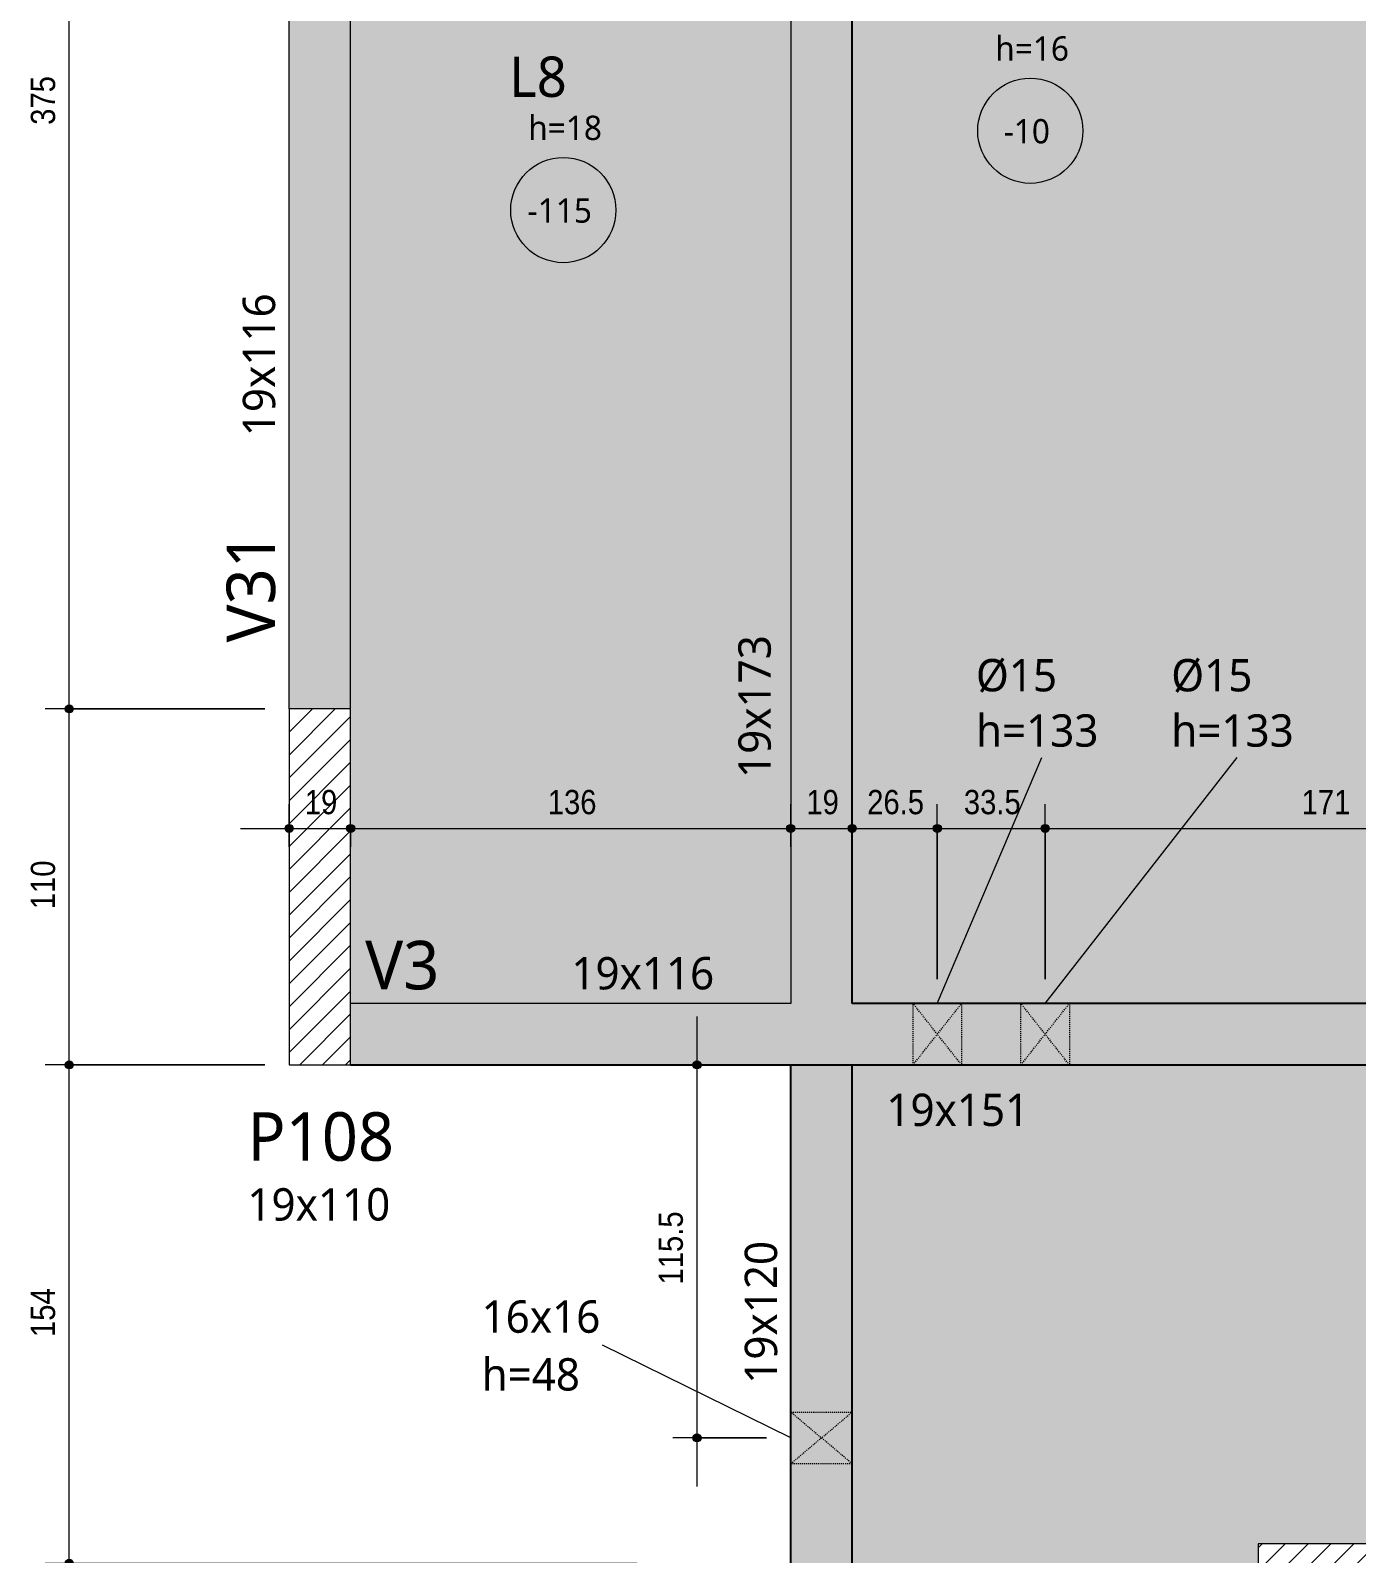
# Model space of a CAD drawing. Header units: centimetres. Extents: x -2136 to 34701, y -1430 to 84208.
# Drawn here: x -2041.4 to -1631.6, y 676.8 to 1147.4 of the extents above; entities that cross this region are included whole.
import ezdxf

# ---------------------------------------------------------------- set-up
doc = ezdxf.new("R2010")
doc.units = ezdxf.units.CM
doc.linetypes.add('Hidden', pattern=[0.714375, 0.47625, -0.238125])
doc.linetypes.add('Traço', pattern=[0.635, 0.3175, -0.3175])
for name, color, linetype, lineweight in [('A-ANNO-DIMS', 7, 'Continuous', 9), ('A-ANNO-DIMS-50', 7, 'Continuous', 9), ('A-DETL', 7, 'Continuous', 18), ('A-DETL-GENF', 7, 'Continuous', 18), ('A-DETL-THIN', 7, 'Continuous', 18), ('A-FLOR', 7, 'Continuous', 18), ('A-FLOR-IDEN', 7, 'Continuous', 9), ('A-GENM', 7, 'Continuous', 18), ('A-GENM-HDLN', 7, 'Traço', 18), ('A-GENM-IDEN', 7, 'Continuous', 9), ('S-BEAM', 7, 'Continuous', 18), ('S-BEAM-IDEN', 7, 'Continuous', 9), ('S-COLS-IDEN', 7, 'Continuous', 9)]:
    doc.layers.add(name, color=color, linetype=linetype, lineweight=lineweight)
doc.styles.add('Fira Sans_2', font='FiraSans-Regular.ttf', dxfattribs={"width": 0.9, "height": 7.5})
doc.styles.add('Gadugi', font='gadugi.ttf', dxfattribs={"height": 15})
doc.styles.add('Gadugi_1', font='gadugi.ttf', dxfattribs={"height": 10})
doc.styles.add('Gadugi_3', font='gadugi.ttf', dxfattribs={"height": 7.5})
doc.styles.add('Gadugi_4', font='gadugi.ttf', dxfattribs={"height": 12.5})
doc.dimstyles.new('PED_R80_1_5mm_ACIMA_As_ESQ__R00', dxfattribs={"dimscale": 30.48, "dimtxt": 10.229846, "dimasz": 0.328084, "dimexe": 0.246063, "dimexo": 0.246063, "dimgap": 0.049213, "dimtad": 1, "dimdec": 1, "dimrnd": 0.5, "dimdsep": 46, "dimtxsty": 'Fira Sans_2', "dimblk1": 'DOTSMALL', "dimblk2": 'DOTSMALL', "dimsah": 1, "dimcen": 0.09, "dimdle": 0.492126, "dimazin": 0, "dimtfac": 1, "dimtdec": 4, "dimtix": 1, "dimtmove": 0, "dimatfit": 3, "dimfxl": 1, "dimtvp": 1, "dimtolj": 1, "dimtzin": 0, "dimarcsym": 2})
doc.dimstyles.new('PED_R80_1_5mm_ACIMA_As_ESQ__R00_3', dxfattribs={"dimscale": 30.48, "dimtxt": 10.229846, "dimasz": 0.328084, "dimexe": 0.246063, "dimexo": 0.246063, "dimgap": 0.049213, "dimtad": 1, "dimdec": 1, "dimrnd": 0.5, "dimdsep": 46, "dimtxsty": 'Fira Sans_2', "dimblk1": 'DOTSMALL', "dimblk2": 'DOTSMALL', "dimsah": 1, "dimcen": 0.09, "dimdle": 0.492126, "dimazin": 0, "dimtfac": 1, "dimtdec": 4, "dimtix": 1, "dimtmove": 0, "dimatfit": 3, "dimfxl": 1, "dimtvp": 1, "dimtolj": 1, "dimtzin": 0, "dimarcsym": 2})
pattern_1 = [(45, (0, 0), (-3.535534, 3.535534), [])]

# ---------------------------------------------------------------- blocks, each defined once
blk = doc.blocks.new('PED_FURO_RETANGULAR_R04_2020 _INSTÂNCIA_ - FURO RET-3648664-PL K 100 - FORMA DO 5º PAVIMENTO')
at = {"layer": 'A-GENM-HDLN'}
for p, q in [((-8, 9.5), (8, -9.5)), ((-8, -9.5), (8, 9.5)), ((-8, -9.5), (-8, 9.5)), ((8, 9.5), (8, -9.5))]:
    blk.add_line(p, q, dxfattribs=at)
blk = doc.blocks.new('PED_FURO_CIRCULAR_R04_2020 _INSTÂNCIA_ - FURO CIRC-3732456-PL K 100 - FORMA DO 5º PAVIMENTO')
at = {"layer": 'A-GENM-HDLN'}
for p, q in [((7.5, -9.5), (-7.5, 9.5)), ((-7.5, -9.5), (7.5, 9.5)), ((-7.5, -9.5), (-7.5, 9.5)), ((7.5, 9.5), (7.5, -9.5))]:
    blk.add_line(p, q, dxfattribs=at)
blk = doc.blocks.new('PED_TAG_LAJE_R01 - TÍTULO_ESPESSURA_REBAIXO-2413107-PL K 100 - FORMA DO 5º PAVIMENTO')
at = {"layer": 'A-FLOR-IDEN'}
blk.add_circle((-0.0458, -0.6673), 0.325, dxfattribs=at)
blk = doc.blocks.new('DIMBLOCK15-PL K 100 - FORMA DO 5º PAVIMENTO')
at = {"layer": 'A-ANNO-DIMS-50', "true_color": 0x000032}
h = blk.add_hatch(color=178, dxfattribs=at)
edge = h.paths.add_edge_path(flags=0)
edge.add_arc((-2029.45, 827.75), 1.25, 0, 360)
h = blk.add_hatch(color=178, dxfattribs=at)
edge = h.paths.add_edge_path(flags=0)
edge.add_arc((-2029.45, 673.75), 1.25, 0, 360)
at = {"layer": 'A-ANNO-DIMS-50', "color": 178, "true_color": 0x000032}
for p, q in [((-1969, 827.75), (-2036.95, 827.75)), ((-2029.45, 673.75), (-2029.45, 827.75)), ((-2029.45, 827.75), (-1969, 827.75)), ((-1854, 673.75), (-2036.95, 673.75)), ((-2029.45, 673.75), (-1854, 673.75))]:
    blk.add_line(p, q, dxfattribs=at)
for centre in [(-2029.45, 827.75), (-2029.45, 673.75)]:
    blk.add_circle(centre, 1.25, dxfattribs=at)
at = {"layer": 'A-ANNO-DIMS-50', "color": 0, "insert": (-2041.33, 743.67), "char_height": 7.5, "width": 16.9973, "attachment_point": 1, "rotation": 90, "line_spacing_factor": 1.049215, "style": 'Fira Sans_2'}
blk.add_mtext('154', dxfattribs=at)
blk = doc.blocks.new('_DotSmall')
at = {"color": 0, "linetype": 'ByBlock', "const_width": 0.5}
blk.add_lwpolyline([(-0.0625, 0, 1), (0.0625, 0, 1)], format="xyb", close=True, dxfattribs=at)
blk = doc.blocks.new('DIMBLOCK16-PL K 100 - FORMA DO 5º PAVIMENTO')
at = {"layer": 'A-ANNO-DIMS-50', "true_color": 0x000032}
h = blk.add_hatch(color=178, dxfattribs=at)
edge = h.paths.add_edge_path(flags=0)
edge.add_arc((-2029.45, 937.75), 1.25, 0, 360)
h = blk.add_hatch(color=178, dxfattribs=at)
edge = h.paths.add_edge_path(flags=0)
edge.add_arc((-2029.45, 827.75), 1.25, 0, 360)
at = {"layer": 'A-ANNO-DIMS-50', "color": 178, "true_color": 0x000032}
for p, q in [((-1969, 937.75), (-2036.95, 937.75)), ((-2029.45, 827.75), (-2029.45, 937.75)), ((-2029.45, 937.75), (-1969, 937.75)), ((-1969, 827.75), (-2036.95, 827.75)), ((-2029.45, 827.75), (-1969, 827.75))]:
    blk.add_line(p, q, dxfattribs=at)
for centre in [(-2029.45, 937.75), (-2029.45, 827.75)]:
    blk.add_circle(centre, 1.25, dxfattribs=at)
at = {"layer": 'A-ANNO-DIMS-50', "color": 0, "insert": (-2041.33, 875.86), "char_height": 7.5, "width": 16.5251, "attachment_point": 1, "rotation": 90, "line_spacing_factor": 1.049215, "style": 'Fira Sans_2'}
blk.add_mtext('110', dxfattribs=at)
blk = doc.blocks.new('DIMBLOCK17-PL K 100 - FORMA DO 5º PAVIMENTO')
at = {"layer": 'A-ANNO-DIMS-50', "true_color": 0x000032}
h = blk.add_hatch(color=178, dxfattribs=at)
edge = h.paths.add_edge_path(flags=0)
edge.add_arc((-2029.45, 1312.75), 1.25, 0, 360)
h = blk.add_hatch(color=178, dxfattribs=at)
edge = h.paths.add_edge_path(flags=0)
edge.add_arc((-2029.45, 937.75), 1.25, 0, 360)
at = {"layer": 'A-ANNO-DIMS-50', "color": 178, "true_color": 0x000032}
for p, q in [((-1969, 1312.75), (-2036.95, 1312.75)), ((-2029.45, 937.75), (-2029.45, 1312.75)), ((-2029.45, 1312.75), (-1969, 1312.75)), ((-1969, 937.75), (-2036.95, 937.75)), ((-2029.45, 937.75), (-1969, 937.75))]:
    blk.add_line(p, q, dxfattribs=at)
for centre in [(-2029.45, 1312.75), (-2029.45, 937.75)]:
    blk.add_circle(centre, 1.25, dxfattribs=at)
at = {"layer": 'A-ANNO-DIMS-50', "color": 0, "insert": (-2041.33, 1118.23), "char_height": 7.5, "width": 16.8399, "attachment_point": 1, "rotation": 90, "line_spacing_factor": 1.049215, "style": 'Fira Sans_2'}
blk.add_mtext('375', dxfattribs=at)
blk = doc.blocks.new('DIMBLOCK414-PL K 100 - FORMA DO 5º PAVIMENTO')
at = {"layer": 'A-ANNO-DIMS-50', "true_color": 0x000032}
h = blk.add_hatch(color=178, dxfattribs=at)
edge = h.paths.add_edge_path(flags=0)
edge.add_arc((-1961.5, 900.83), 1.25, 0, 360)
h = blk.add_hatch(color=178, dxfattribs=at)
edge = h.paths.add_edge_path(flags=0)
edge.add_arc((-1942.5, 900.83), 1.25, 0, 360)
at = {"layer": 'A-ANNO-DIMS-50', "color": 178, "true_color": 0x000032}
for p, q in [((-1961.5, 895.1), (-1961.5, 908.33)), ((-1942.5, 895.1), (-1942.5, 908.33)), ((-1976.5, 900.83), (-1942.5, 900.83)), ((-1961.5, 900.83), (-1961.5, 895.1)), ((-1942.5, 900.83), (-1942.5, 895.1))]:
    blk.add_line(p, q, dxfattribs=at)
for centre in [(-1961.5, 900.83), (-1942.5, 900.83)]:
    blk.add_circle(centre, 1.25, dxfattribs=at)
at = {"layer": 'A-ANNO-DIMS-50', "color": 0, "insert": (-1956.66, 912.72), "char_height": 7.5, "width": 11.1741, "attachment_point": 1, "line_spacing_factor": 1.049215, "style": 'Fira Sans_2'}
blk.add_mtext('19', dxfattribs=at)
blk = doc.blocks.new('DIMBLOCK415-PL K 100 - FORMA DO 5º PAVIMENTO')
at = {"layer": 'A-ANNO-DIMS-50', "true_color": 0x000032}
h = blk.add_hatch(color=178, dxfattribs=at)
edge = h.paths.add_edge_path(flags=0)
edge.add_arc((-1942.5, 900.83), 1.25, 0, 360)
h = blk.add_hatch(color=178, dxfattribs=at)
edge = h.paths.add_edge_path(flags=0)
edge.add_arc((-1806.5, 900.83), 1.25, 0, 360)
at = {"layer": 'A-ANNO-DIMS-50', "color": 178, "true_color": 0x000032}
for p, q in [((-1942.5, 895.1), (-1942.5, 908.33)), ((-1806.5, 895.1), (-1806.5, 908.33)), ((-1942.5, 900.83), (-1806.5, 900.83)), ((-1942.5, 900.83), (-1942.5, 895.1)), ((-1806.5, 900.83), (-1806.5, 895.1))]:
    blk.add_line(p, q, dxfattribs=at)
for centre in [(-1942.5, 900.83), (-1806.5, 900.83)]:
    blk.add_circle(centre, 1.25, dxfattribs=at)
at = {"layer": 'A-ANNO-DIMS-50', "color": 0, "insert": (-1881.58, 912.72), "char_height": 7.5, "width": 16.9973, "attachment_point": 1, "line_spacing_factor": 1.049215, "style": 'Fira Sans_2'}
blk.add_mtext('136', dxfattribs=at)
blk = doc.blocks.new('DIMBLOCK416-PL K 100 - FORMA DO 5º PAVIMENTO')
at = {"layer": 'A-ANNO-DIMS-50', "true_color": 0x000032}
h = blk.add_hatch(color=178, dxfattribs=at)
edge = h.paths.add_edge_path(flags=0)
edge.add_arc((-1806.5, 900.83), 1.25, 0, 360)
h = blk.add_hatch(color=178, dxfattribs=at)
edge = h.paths.add_edge_path(flags=0)
edge.add_arc((-1787.5, 900.83), 1.25, 0, 360)
at = {"layer": 'A-ANNO-DIMS-50', "color": 178, "true_color": 0x000032}
for p, q in [((-1806.5, 895.1), (-1806.5, 908.33)), ((-1787.5, 895.1), (-1787.5, 908.33)), ((-1806.5, 900.83), (-1787.5, 900.83)), ((-1806.5, 900.83), (-1806.5, 895.1)), ((-1787.5, 900.83), (-1787.5, 895.1))]:
    blk.add_line(p, q, dxfattribs=at)
for centre in [(-1806.5, 900.83), (-1787.5, 900.83)]:
    blk.add_circle(centre, 1.25, dxfattribs=at)
at = {"layer": 'A-ANNO-DIMS-50', "color": 0, "insert": (-1801.66, 912.72), "char_height": 7.5, "width": 11.1741, "attachment_point": 1, "line_spacing_factor": 1.049215, "style": 'Fira Sans_2'}
blk.add_mtext('19', dxfattribs=at)
blk = doc.blocks.new('DIMBLOCK417-PL K 100 - FORMA DO 5º PAVIMENTO')
at = {"layer": 'A-ANNO-DIMS-50', "true_color": 0x000032}
h = blk.add_hatch(color=178, dxfattribs=at)
edge = h.paths.add_edge_path(flags=0)
edge.add_arc((-1787.5, 900.83), 1.25, 0, 360)
h = blk.add_hatch(color=178, dxfattribs=at)
edge = h.paths.add_edge_path(flags=0)
edge.add_arc((-1761.2, 900.83), 1.25, 0, 360)
at = {"layer": 'A-ANNO-DIMS-50', "color": 178, "true_color": 0x000032}
for p, q in [((-1787.5, 895.1), (-1787.5, 908.33)), ((-1761.2, 854.25), (-1761.2, 908.33)), ((-1787.5, 900.83), (-1761.2, 900.83)), ((-1787.5, 900.83), (-1787.5, 895.1)), ((-1761.2, 900.83), (-1761.2, 854.25))]:
    blk.add_line(p, q, dxfattribs=at)
for centre in [(-1787.5, 900.83), (-1761.2, 900.83)]:
    blk.add_circle(centre, 1.25, dxfattribs=at)
at = {"layer": 'A-ANNO-DIMS-50', "color": 0, "insert": (-1782.87, 912.72), "char_height": 7.5, "width": 20.4597, "attachment_point": 1, "line_spacing_factor": 1.049215, "style": 'Fira Sans_2'}
blk.add_mtext('26.5', dxfattribs=at)
blk = doc.blocks.new('DIMBLOCK418-PL K 100 - FORMA DO 5º PAVIMENTO')
at = {"layer": 'A-ANNO-DIMS-50', "true_color": 0x000032}
h = blk.add_hatch(color=178, dxfattribs=at)
edge = h.paths.add_edge_path(flags=0)
edge.add_arc((-1761.2, 900.83), 1.25, 0, 360)
h = blk.add_hatch(color=178, dxfattribs=at)
edge = h.paths.add_edge_path(flags=0)
edge.add_arc((-1727.87, 900.83), 1.25, 0, 360)
at = {"layer": 'A-ANNO-DIMS-50', "color": 178, "true_color": 0x000032}
for p, q in [((-1761.2, 854.25), (-1761.2, 908.33)), ((-1727.87, 854.25), (-1727.87, 908.33)), ((-1761.2, 900.83), (-1727.87, 900.83)), ((-1761.2, 900.83), (-1761.2, 854.25)), ((-1727.87, 900.83), (-1727.87, 854.25))]:
    blk.add_line(p, q, dxfattribs=at)
for centre in [(-1761.2, 900.83), (-1727.87, 900.83)]:
    blk.add_circle(centre, 1.25, dxfattribs=at)
at = {"layer": 'A-ANNO-DIMS-50', "color": 0, "insert": (-1752.99, 912.72), "char_height": 7.5, "width": 20.3023, "attachment_point": 1, "line_spacing_factor": 1.049215, "style": 'Fira Sans_2'}
blk.add_mtext('33.5', dxfattribs=at)
blk = doc.blocks.new('DIMBLOCK419-PL K 100 - FORMA DO 5º PAVIMENTO')
at = {"layer": 'A-ANNO-DIMS-50', "true_color": 0x000032}
h = blk.add_hatch(color=178, dxfattribs=at)
edge = h.paths.add_edge_path(flags=0)
edge.add_arc((-1727.87, 900.83), 1.25, 0, 360)
h = blk.add_hatch(color=178, dxfattribs=at)
edge = h.paths.add_edge_path(flags=0)
edge.add_arc((-1556.63, 900.83), 1.25, 0, 360)
at = {"layer": 'A-ANNO-DIMS-50', "color": 178, "true_color": 0x000032}
for p, q in [((-1727.87, 854.25), (-1727.87, 908.33)), ((-1556.63, 854.25), (-1556.63, 908.33)), ((-1727.87, 900.83), (-1556.63, 900.83)), ((-1727.87, 900.83), (-1727.87, 854.25)), ((-1556.63, 900.83), (-1556.63, 854.25))]:
    blk.add_line(p, q, dxfattribs=at)
for centre in [(-1727.87, 900.83), (-1556.63, 900.83)]:
    blk.add_circle(centre, 1.25, dxfattribs=at)
at = {"layer": 'A-ANNO-DIMS-50', "color": 0, "insert": (-1648.61, 912.72), "char_height": 7.5, "width": 15.2661, "attachment_point": 1, "line_spacing_factor": 1.049215, "style": 'Fira Sans_2'}
blk.add_mtext('171', dxfattribs=at)
blk = doc.blocks.new('DIMBLOCK511-PL K 100 - FORMA DO 5º PAVIMENTO')
at = {"layer": 'A-ANNO-DIMS-50', "true_color": 0x000032}
h = blk.add_hatch(color=178, dxfattribs=at)
edge = h.paths.add_edge_path(flags=0)
edge.add_arc((-1835.45, 827.75), 1.25, 0, 360)
h = blk.add_hatch(color=178, dxfattribs=at)
edge = h.paths.add_edge_path(flags=0)
edge.add_arc((-1835.45, 712.5), 1.25, 0, 360)
at = {"layer": 'A-ANNO-DIMS-50', "color": 178, "true_color": 0x000032}
for p, q in [((-1835.45, 697.5), (-1835.45, 842.75)), ((-1814, 827.75), (-1842.95, 827.75)), ((-1835.45, 827.75), (-1814, 827.75)), ((-1814, 712.5), (-1842.95, 712.5)), ((-1835.45, 712.5), (-1814, 712.5))]:
    blk.add_line(p, q, dxfattribs=at)
for centre in [(-1835.45, 827.75), (-1835.45, 712.5)]:
    blk.add_circle(centre, 1.25, dxfattribs=at)
at = {"layer": 'A-ANNO-DIMS-50', "color": 0, "insert": (-1847.33, 759.9), "char_height": 7.5, "width": 24.5516, "attachment_point": 1, "rotation": 90, "line_spacing_factor": 1.049215, "style": 'Fira Sans_2'}
blk.add_mtext('115.5', dxfattribs=at)

msp = doc.modelspace()

# ---------------------------------------------------------------- hatches: boundary and pattern name
at = {"layer": 'A-DETL-GENF', "true_color": 0x808080}
h = msp.add_hatch(dxfattribs=at)
h.set_pattern_fill('FP_1', color=8, style=0, pattern_type=2)
h.set_pattern_definition(pattern_1)
h.paths.add_polyline_path([(-1942.5, 827.75), (-1942.5, 937.75), (-1961.5, 937.75), (-1961.5, 827.75)], flags=0)
h = msp.add_hatch(dxfattribs=at)
h.set_pattern_fill('FP_1', color=8, style=0, pattern_type=2)
h.set_pattern_definition(pattern_1)
h.paths.add_polyline_path([(-1542, 654.75), (-1542, 679.75), (-1662, 679.75), (-1662, 654.75), (-1590.46, 654.75)], flags=0)
at = {"layer": 'A-FLOR', "true_color": 0xccffcc}
msp.add_hatch(color=254, dxfattribs=at).paths.add_polyline_path([(-1806.5, 846.75), (-1806.5, 1403.75), (-1942.5, 1403.75), (-1942.5, 846.75)], flags=0)
at = {"layer": 'A-FLOR', "true_color": 0xd9d9d9}
msp.add_hatch(color=254, dxfattribs=at).paths.add_polyline_path([(-1552.88, 846.75), (-1251.5, 846.75), (-1251.5, 1078.07), (-1307.48, 1190.04), (-1727.93, 1190.04), (-1787.5, 1160.25), (-1787.5, 846.75), (-1554.68, 846.75)], flags=0)
at = {"layer": 'A-FLOR', "true_color": 0xfcd5b4}
h = msp.add_hatch(color=254, dxfattribs=at)
h.paths.add_polyline_path([(1076.55, 673.75), (1116.5, 673.75), (1116.5, 684.75), (1276.5, 684.75), (1276.5, 679.75), (1711.5, 679.75), (1711.5, 673.75), (1788.5, 673.75), (1788.5, 827.75), (1739.48, 827.75), (1739.19, 822.54), (1737.38, 811.51), (1734.37, 800.66), (1730.2, 790.2), (1724.92, 780.25), (1718.61, 770.93), (1711.31, 762.34), (1703.14, 754.6), (1693.94, 747.65), (1684.53, 741.98), (1674.31, 737.25), (1663.63, 733.66), (1652.64, 731.24), (1641.04, 730.02), (1630.18, 730.02), (1618.99, 731.24), (1607.99, 733.66), (1597.32, 737.25), (1587.1, 741.98), (1577.45, 747.79), (1568.48, 754.6), (1560.31, 762.34), (1553.02, 770.93), (1546.7, 780.25), (1541.42, 790.2), (1537.26, 800.66), (1534.24, 811.51), (1532.42, 822.62), (1532.14, 827.75), (-506.82, 827.75), (-513.31, 821.01), (-524.39, 811.3), (-536.25, 802.56), (-548.81, 794.86), (-561.98, 788.25), (-575.66, 782.77), (-589.76, 778.47), (-604.16, 775.38), (-618.78, 773.52), (-633.5, 772.91), (-648.22, 773.54), (-662.84, 775.41), (-677.24, 778.51), (-691.33, 782.83), (-705, 788.31), (-718.56, 795.18), (-730.72, 802.65), (-742.57, 811.4), (-753.65, 821.12), (-760.02, 827.75), (-1787.5, 827.75), (-1787.5, 673.75), (-1662, 673.75), (-1662, 679.75), (-1383.5, 679.75), (-1383.5, 684.75), (-1115.5, 684.75), (-1115.5, 673.75), (962.5, 673.75)], flags=0)
h.paths.add_polyline_path([(1630.58, 744.02), (1641.44, 744.06), (1651.44, 745.23), (1661.62, 747.65), (1671.46, 751.23), (1680.81, 755.92), (1689.56, 761.67), (1697.57, 768.4), (1704.76, 776.01), (1711.01, 784.41), (1716.24, 793.47), (1720.38, 803.08), (1723.39, 813.11), (1725.2, 823.42), (1725.46, 827.75), (1546.17, 827.75), (1546.42, 823.42), (1548.24, 813.11), (1551.4, 802.71), (1555.38, 793.47), (1560.62, 784.41), (1566.87, 776.01), (1574.13, 768.34), (1582.07, 761.67), (1590.81, 755.92), (1600.16, 751.23), (1610, 747.65), (1620.18, 745.23), (1630.18, 744.06)], flags=0)
h.paths.add_polyline_path([(-633.42, 786.91), (-619.47, 787.51), (-605.63, 789.34), (-592.01, 792.36), (-578.7, 796.55), (-565.8, 801.9), (-553.42, 808.34), (-541.5, 815.95), (-530.57, 824.34), (-526.85, 827.75), (-739.93, 827.69), (-736.26, 824.34), (-725.19, 815.84), (-713.42, 808.34), (-701.04, 801.9), (-688.14, 796.55), (-674.83, 792.36), (-661.2, 789.34), (-647.36, 787.51), (-633.5, 786.91)], flags=0)
at = {"layer": 'S-BEAM', "true_color": 0xfcd5b4}
h = msp.add_hatch(color=254, dxfattribs=at)
h.paths.add_polyline_path([(-1961.5, 937.75), (-1942.5, 937.75), (-1942.5, 1312.75), (-1961.5, 1312.75), (-1961.5, 951.32)], flags=0)
h.paths.add_polyline_path([(-1942.5, 1422.75), (-1942.5, 1499.75), (-1961.5, 1499.75), (-1961.5, 1422.75)], flags=0)
at = {"layer": 'S-BEAM', "true_color": 0x00bcb8}
h = msp.add_hatch(color=132, dxfattribs=at)
h.paths.add_polyline_path([(-1787.5, 846.75), (-1787.5, 1403.75), (-1806.5, 1403.75), (-1806.5, 846.75), (-1795.62, 846.75)], flags=0)
h.paths.add_polyline_path([(-1787.5, 1422.75), (-1787.5, 1499.75), (-1806.5, 1499.75), (-1806.5, 1422.75)], flags=0)
at = {"layer": 'S-BEAM', "true_color": 0xfcd5b4}
msp.add_hatch(color=254, dxfattribs=at).paths.add_polyline_path([(-1806.5, 827.75), (-1806.5, 846.75), (-1942.5, 846.75), (-1942.5, 827.75)], flags=0)
at = {"layer": 'S-BEAM', "true_color": 0xffccff}
msp.add_hatch(color=7, dxfattribs=at).paths.add_polyline_path([(-1806.5, 827.75), (-1251.5, 827.75), (-1251.5, 846.75), (-1806.5, 846.75)], flags=0)
at = {"layer": 'S-BEAM', "true_color": 0x00bcb8}
msp.add_hatch(color=132, dxfattribs=at).paths.add_polyline_path([(-1805.78, 673.75), (-1787.5, 673.75), (-1787.5, 827.75), (-1806.5, 827.75), (-1806.5, 673.75)], flags=0)

# ---------------------------------------------------------------- linework, layer by layer
at = {"layer": 'A-DETL', "linetype": 'Hidden'}
msp.add_line((-1787.5, 827.75), (-1787.5, 673.75), dxfattribs=at)
at = {"layer": 'A-DETL-THIN'}
for p, q in [((-1961.5, 937.75), (-1961.5, 827.75)), ((-1942.5, 937.75), (-1961.5, 937.75)), ((-1942.5, 827.75), (-1942.5, 937.75)), ((-1961.5, 827.75), (-1942.5, 827.75)), ((-1542, 679.75), (-1662, 679.75)), ((-1662, 679.75), (-1662, 654.75))]:
    msp.add_line(p, q, dxfattribs=at)
at = {"layer": 'A-FLOR'}
for p, q in [((-1806.5, 1403.75), (-1806.5, 846.75)), ((-1942.5, 937.75), (-1942.5, 1312.75)), ((-1806.5, 846.75), (-1942.5, 846.75))]:
    msp.add_line(p, q, dxfattribs=at)
at = {"layer": 'A-GENM-IDEN'}
for p, q in [((-1761.2, 846.75), (-1728.91, 922.75)), ((-1727.87, 846.75), (-1668.56, 922.75)), ((-1806.5, 712.5), (-1864.63, 741.18))]:
    msp.add_line(p, q, dxfattribs=at)
at = {"layer": 'S-BEAM'}
msp.add_line((-1961.5, 937.75), (-1961.5, 1312.75), dxfattribs=at)
at = {"layer": 'S-BEAM', "lineweight": 25}
for p, q in [((-1787.5, 846.75), (-1787.5, 1160.25)), ((-1251.5, 846.75), (-1787.5, 846.75)), ((-1942.5, 827.75), (-1806.5, 827.75)), ((-1806.5, 673.75), (-1806.5, 827.75)), ((-1806.5, 827.75), (-1251.5, 827.75)), ((-1787.5, 673.75), (-1787.5, 827.75))]:
    msp.add_line(p, q, dxfattribs=at)

# ---------------------------------------------------------------- block references
at = {"layer": 'A-FLOR-IDEN', "xscale": 49.99999999999998, "yscale": 49.99999999999998, "zscale": 49.99999999999998}
for p in [(-1730.18, 1149.77), (-1874.5, 1125.25)]:
    msp.add_blockref('PED_TAG_LAJE_R01 - TÍTULO_ESPESSURA_REBAIXO-2413107-PL K 100 - FORMA DO 5º PAVIMENTO', p, dxfattribs=at)
at = {"layer": 'A-GENM', "linetype": 'Traço'}
for p in [(-1761.2, 837.25), (-1727.87, 837.25)]:
    msp.add_blockref('PED_FURO_CIRCULAR_R04_2020 _INSTÂNCIA_ - FURO CIRC-3732456-PL K 100 - FORMA DO 5º PAVIMENTO', p, dxfattribs=at)
at = {"layer": 'A-GENM', "linetype": 'Traço', "rotation": 89.9999999999999}
msp.add_blockref('PED_FURO_RETANGULAR_R04_2020 _INSTÂNCIA_ - FURO RET-3648664-PL K 100 - FORMA DO 5º PAVIMENTO', (-1797, 712.5), dxfattribs=at)

# ---------------------------------------------------------------- texts
at = {"layer": 'A-FLOR-IDEN', "attachment_point": 1}
for s, insert, char_height, width, style in [('h=16', (-1743.31, 1145.57), 7.5, 29.6624, 'Gadugi_3'), ('L8', (-1893.52, 1139.34), 12.5, 21.6456, 'Gadugi_4'), ('h=18', (-1887.63, 1121.05), 7.5, 29.6624, 'Gadugi_3'), ('-10', (-1740.72, 1120), 7.5, 18.8397, 'Gadugi_3'), ('-115', (-1887.84, 1095.49), 7.5, 25.654, 'Gadugi_3')]:
    msp.add_mtext(s, dxfattribs=dict(at, insert=insert, char_height=char_height, width=width, style=style))
at = {"layer": 'A-GENM-IDEN', "char_height": 10, "attachment_point": 1, "style": 'Gadugi_1'}
for s, insert, width in [('Ø15', (-1749.26, 953.17), 31.2658), ('Ø15', (-1688.91, 953.17), 31.2658), ('h=133', (-1749.26, 936.09), 48.9029), ('h=133', (-1688.91, 936.09), 48.9029), ('16x16', (-1902.03, 754.99), 44.8945), ('h=48', (-1902.03, 737.14), 39.6835)]:
    msp.add_mtext(s, dxfattribs=dict(at, insert=insert, width=width))
at = {"layer": 'S-BEAM-IDEN', "attachment_point": 1, "rotation": 90}
for s, insert, char_height, width, style in [('19x116', (-1975.84, 1022.02), 10, 54.1139, 'Gadugi_1'), ('V31', (-1980.85, 958.31), 15, 44.0928, 'Gadugi'), ('19x173', (-1822.68, 916.41), 10, 54.1139, 'Gadugi_1'), ('19x120', (-1820.71, 729.23), 10, 54.1139, 'Gadugi_1')]:
    msp.add_mtext(s, dxfattribs=dict(at, insert=insert, char_height=char_height, width=width, style=style))
at = {"layer": 'S-BEAM-IDEN', "attachment_point": 1}
for s, insert, char_height, width, style in [('V3', (-1937.99, 866.1), 15, 30.0633, 'Gadugi'), ('19x116', (-1874.29, 861.09), 10, 54.1139, 'Gadugi_1'), ('19x151', (-1776.95, 818.89), 10, 54.1139, 'Gadugi_1')]:
    msp.add_mtext(s, dxfattribs=dict(at, insert=insert, char_height=char_height, width=width, style=style))
at = {"layer": 'S-COLS-IDEN', "attachment_point": 1}
for s, insert, char_height, width, style in [('P108', (-1974.41, 813.13), 15, 56.519, 'Gadugi'), ('19x110', (-1974.41, 789.66), 10, 54.1139, 'Gadugi_1')]:
    msp.add_mtext(s, dxfattribs=dict(at, insert=insert, char_height=char_height, width=width, style=style))

# ---------------------------------------------------------------- dimensions: what is measured, and where the dimension line sits
at = {"layer": 'A-ANNO-DIMS', "color": 178, "true_color": 0x000032}
for base, p1, p2, dimstyle, override, picture, middle in [((-2029.45, 1312.75), (-1961.5, 937.75), (-1961.5, 1312.75), 'PED_R80_1_5mm_ACIMA_As_ESQ__R00', {"dimpost": '<>', "dimfxl": 375}, 'DIMBLOCK17-PL K 100 - FORMA DO 5º PAVIMENTO', (-2034.76, 1125.25)), ((-2029.45, 937.75), (-1961.5, 827.75), (-1961.5, 937.75), 'PED_R80_1_5mm_ACIMA_As_ESQ__R00', {"dimpost": '<>', "dimfxl": 110}, 'DIMBLOCK16-PL K 100 - FORMA DO 5º PAVIMENTO', (-2034.76, 882.75)), ((-1835.44576, 827.75002), (-1806.5, 712.5), (-1806.5, 827.75002), 'PED_R80_1_5mm_ACIMA_As_ESQ__R00_3', {"dimpost": '<>', "dimfxl": 115.250022}, 'DIMBLOCK511-PL K 100 - FORMA DO 5º PAVIMENTO', (-1840.76107, 770.12501)), ((-2029.45, 827.75), (-1846.5, 673.75), (-1961.5, 827.75), 'PED_R80_1_5mm_ACIMA_As_ESQ__R00', {"dimpost": '<>', "dimfxl": 192.200416}, 'DIMBLOCK15-PL K 100 - FORMA DO 5º PAVIMENTO', (-2034.76, 750.75))]:
    dim = msp.add_linear_dim(base=base, p1=p1, p2=p2, angle=90, dimstyle=dimstyle, override=override, dxfattribs=at)
    dim.commit()
    dim.dimension.update_dxf_attribs({"geometry": picture, "text_midpoint": middle})
for base, p1, p2, override, picture, middle in [((-1942.5, 900.83), (-1961.5, 902.6), (-1942.5, 902.6), {"dimpost": '<>', "dimfxl": 19}, 'DIMBLOCK414-PL K 100 - FORMA DO 5º PAVIMENTO', (-1952, 906.2)), ((-1806.5, 900.83), (-1942.5, 902.6), (-1806.5, 902.6), {"dimpost": '<>', "dimfxl": 136}, 'DIMBLOCK415-PL K 100 - FORMA DO 5º PAVIMENTO', (-1874.5, 906.15)), ((-1787.5, 900.83), (-1806.5, 902.6), (-1787.5, 902.6), {"dimpost": '<>', "dimfxl": 19}, 'DIMBLOCK416-PL K 100 - FORMA DO 5º PAVIMENTO', (-1797, 906.2)), ((-1761.2, 900.83), (-1787.5, 902.6), (-1761.2, 846.75), {"dimpost": '<>', "dimfxl": 61.732262}, 'DIMBLOCK417-PL K 100 - FORMA DO 5º PAVIMENTO', (-1774.35, 906.15)), ((-1727.87, 900.83), (-1761.2, 846.75), (-1727.87, 846.75), {"dimpost": '<>', "dimfxl": 33.330297}, 'DIMBLOCK418-PL K 100 - FORMA DO 5º PAVIMENTO', (-1744.53, 906.15)), ((-1556.63, 900.83), (-1727.87, 846.75), (-1556.63, 846.75), {"dimpost": '<>', "dimfxl": 171.241566}, 'DIMBLOCK419-PL K 100 - FORMA DO 5º PAVIMENTO', (-1642.25, 906.13))]:
    dim = msp.add_linear_dim(base=base, p1=p1, p2=p2, dimstyle='PED_R80_1_5mm_ACIMA_As_ESQ__R00_3', override=override, dxfattribs=at)
    dim.commit()
    dim.dimension.update_dxf_attribs({"geometry": picture, "text_midpoint": middle})

doc.saveas('drawing.dxf')
